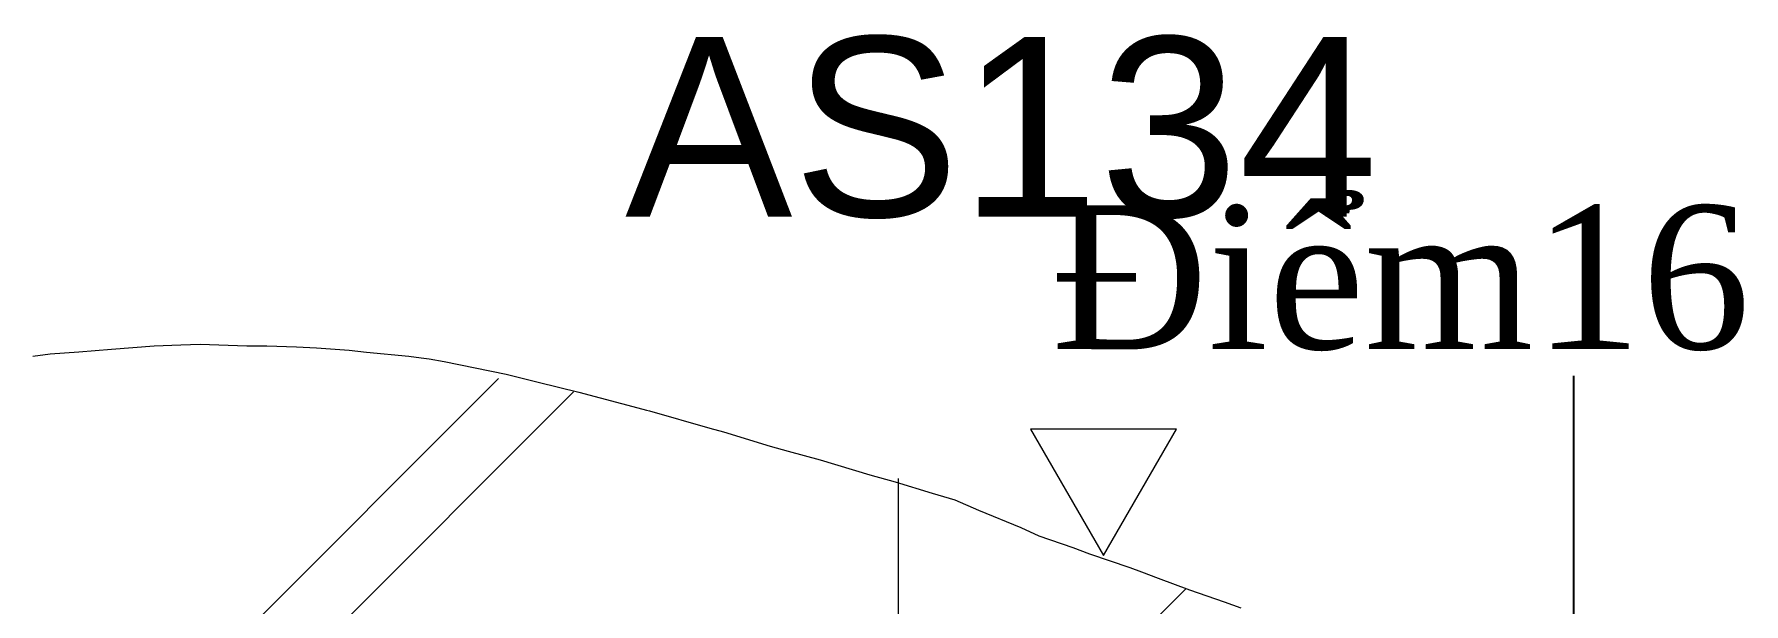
# Model space of a CAD drawing. Header units: inches. Extents: x 444671 to 463716, y 1783086 to 1794968.
# Drawn here: x 458175.49 to 458223.1, y 1784136.46 to 1784152.32 of the extents above; entities that cross this region are included whole.
import ezdxf

# ---------------------------------------------------------------- set-up
doc = ezdxf.new("R2010")
doc.units = ezdxf.units.IN
doc.header["$MEASUREMENT"] = 0
doc.linetypes.add('ACAD_ISO04W100', pattern=[30, 24, -3, 0, -3])
for name, color, linetype in [('CONGTRINH', 2, 'Continuous'), ('khoanmoi', 3, 'Continuous'), ('PEGC', 3, 'Continuous')]:
    doc.layers.add(name, color=color, linetype=linetype)
doc.layers.add('DVL', color=7, linetype='Continuous', lineweight=18)
doc.layers.add('thoc', color=252, linetype='Continuous', lineweight=13)
doc.styles.add('vn', font='')
doc.styles.add('VNTHUONG', font='')
doc.styles.get('vn').set_extended_font_data('.VnArial')
doc.styles.get('VNTHUONG').set_extended_font_data('.VnTime')

msp = doc.modelspace()

# ---------------------------------------------------------------- linework, layer by layer
at = {"layer": 'CONGTRINH', "color": 0, "linetype": 'ACAD_ISO04W100', "lineweight": 25}
msp.add_line((458218.363, 1784142.8076), (458218.363, 1784085.6504), dxfattribs=at)
at = {"layer": 'DVL'}
msp.add_lwpolyline([(458207.3007, 1784141.326), (458203.2346, 1784141.326), (458205.2677, 1784137.8047)], close=True, dxfattribs=at)
at = {"layer": 'khoanmoi', "linetype": 'ByBlock', "lineweight": 13, "ltscale": 0.03}
msp.add_lwpolyline([(458199.5569, 1784139.9553), (458199.5569, 1784109.9553)], dxfattribs=at)
at = {"layer": 'PEGC', "lineweight": 13}
msp.add_lwpolyline([(458175.453, 1784143.3548), (458175.9423, 1784143.4183), (458176.7331, 1784143.4732), (458177.6438, 1784143.5477), (458178.8342, 1784143.6421), (458179.5818, 1784143.6755), (458180.1157, 1784143.6944), (458181.4182, 1784143.6472), (458181.9677, 1784143.6475), (458182.7981, 1784143.6173), (458183.3509, 1784143.5863), (458184.2642, 1784143.5206), (458184.7501, 1784143.4704), (458185.9234, 1784143.3548), (458186.2689, 1784143.3137), (458186.4899, 1784143.2824), (458186.9136, 1784143.2108), (458188.6353, 1784142.8548), (458189.5304, 1784142.6311), (458190.6563, 1784142.3548), (458192.4415, 1784141.8823), (458192.5454, 1784141.8548), (458192.6294, 1784141.8332), (458194.3127, 1784141.3548), (458194.6863, 1784141.2471), (458195.9898, 1784140.8548), (458196.4905, 1784140.7118), (458197.382, 1784140.4744), (458198.7613, 1784140.0545), (458199.4709, 1784139.8548), (458200.5027, 1784139.5476), (458201.1292, 1784139.3548), (458201.7886, 1784139.0719), (458202.9728, 1784138.5874), (458203.4706, 1784138.3548), (458204.4152, 1784138.0297), (458204.8805, 1784137.8548), (458206.0035, 1784137.4702), (458206.3327, 1784137.3548), (458206.7925, 1784137.1812), (458207.6681, 1784136.8548), (458208.631, 1784136.5148), (458209.0922, 1784136.3548)], dxfattribs=at)
at = {"layer": 'thoc'}
for p, q in [((458188.426, 1784142.7387), (458175.7406, 1784130.0533)), ((458190.5148, 1784142.3622), (458178.0158, 1784129.8632)), ((458207.5763, 1784136.889), (458197.2093, 1784126.522))]:
    msp.add_line(p, q, dxfattribs=at)

# ---------------------------------------------------------------- texts
at = {"layer": 'DVL', "insert": (458203.8167, 1784147.5547), "char_height": 4, "width": 25, "attachment_point": 1, "style": 'VNTHUONG'}
msp.add_mtext('§iÓm16', dxfattribs=at)
at = {"layer": 'khoanmoi', "lineweight": 13, "style": 'vn'}
msp.add_text('AS134', height=5, dxfattribs=at).set_placement((458191.9499, 1784147.2425))

doc.saveas('drawing.dxf')
